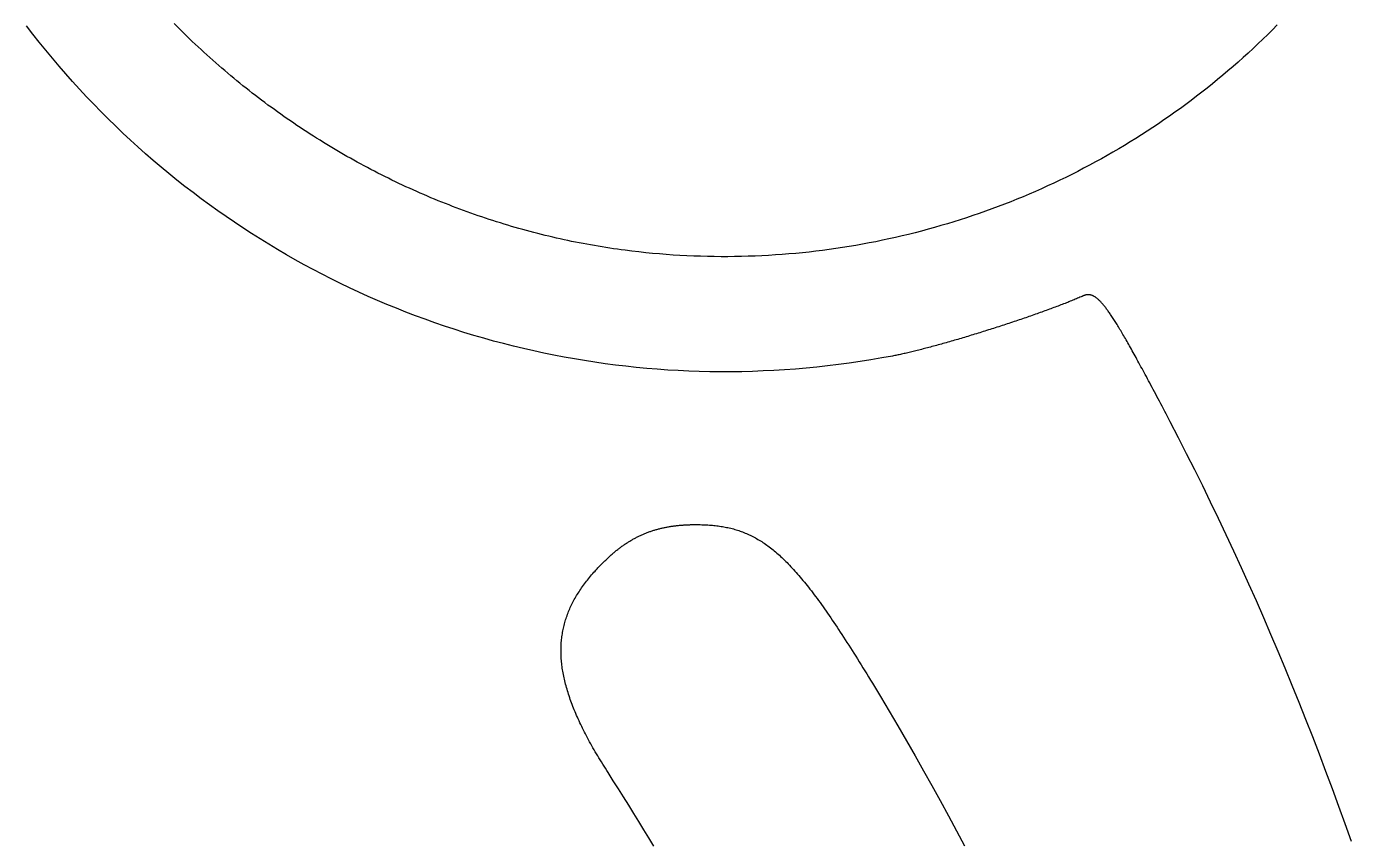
# Model space of a CAD drawing. Extents: x 0 to 527, y 0 to 420.
# Drawn here: x 506.01 to 511.08, y 37 to 40.11 of the extents above; entities that cross this region are included whole.
import ezdxf

# ---------------------------------------------------------------- set-up
doc = ezdxf.new("R2010")
doc.units = 0
doc.layers.get('0').update_dxf_attribs({"linetype": 'CONTINUOUS'})
doc.layers.add('LAYER_1', color=7, linetype='CONTINUOUS')

# ---------------------------------------------------------------- blocks, each defined once
blk = doc.blocks.new('LOGO')
at = {"layer": 'LAYER_1', "color": 5}
for p, q in [((240.1545, 207.9206), (240.1545, 207.9206)), ((243.0603, 196.6132), (243.0603, 196.6132))]:
    blk.add_line(p, q, dxfattribs=at)
for points in [[(222.077, 216.758, 0), (221.819, 217.011, 0), (221.565, 217.266, 0)], [(251.183, 203.563, 0), (250.736, 203.481, 0), (250.289, 203.405, 0), (249.843, 203.334, 0), (249.397, 203.269, 0), (248.951, 203.21, 0), (248.506, 203.156, 0), (248.061, 203.107, 0), (247.617, 203.064, 0), (247.174, 203.026, 0), (246.731, 202.993, 0), (246.289, 202.966, 0), (245.847, 202.945, 0), (245.407, 202.928, 0), (244.967, 202.917, 0), (244.528, 202.911, 0), (244.089, 202.911, 0), (243.652, 202.915, 0), (243.215, 202.925, 0), (242.78, 202.94, 0), (242.345, 202.961, 0), (241.912, 202.986, 0), (241.479, 203.016, 0), (241.048, 203.052, 0), (240.618, 203.093, 0), (240.189, 203.138, 0), (239.761, 203.189, 0), (239.334, 203.245, 0), (238.909, 203.305, 0), (238.485, 203.371, 0), (238.062, 203.441, 0), (237.641, 203.517, 0), (237.221, 203.597, 0), (236.803, 203.683, 0), (236.386, 203.773, 0), (235.97, 203.867, 0), (235.556, 203.967, 0), (235.144, 204.072, 0), (234.734, 204.181, 0), (234.325, 204.295, 0), (233.918, 204.413, 0), (233.512, 204.537, 0), (233.108, 204.665, 0), (232.707, 204.797, 0), (232.307, 204.935, 0), (231.909, 205.076, 0), (231.512, 205.223, 0), (231.118, 205.374, 0), (230.726, 205.529, 0), (230.336, 205.689, 0), (229.948, 205.853, 0), (229.562, 206.022, 0), (229.178, 206.196, 0), (228.796, 206.373, 0), (228.417, 206.555, 0), (228.04, 206.742, 0), (227.665, 206.933, 0), (227.293, 207.128, 0), (226.922, 207.327, 0), (226.555, 207.531, 0), (226.189, 207.739, 0), (225.826, 207.951, 0), (225.466, 208.167, 0), (225.108, 208.388, 0), (224.753, 208.612, 0), (224.4, 208.841, 0), (224.05, 209.074, 0), (223.703, 209.311, 0), (223.359, 209.552, 0), (223.017, 209.797, 0), (222.678, 210.046, 0), (222.342, 210.299, 0), (222.008, 210.557, 0), (221.678, 210.818, 0), (221.351, 211.083, 0), (221.026, 211.351, 0), (220.705, 211.624, 0), (220.386, 211.901, 0), (220.071, 212.181, 0), (219.759, 212.465, 0), (219.45, 212.754, 0), (219.144, 213.045, 0), (218.842, 213.341, 0), (218.542, 213.64, 0), (218.246, 213.943, 0), (217.954, 214.25, 0), (217.664, 214.56, 0), (217.379, 214.874, 0), (217.096, 215.192, 0), (216.817, 215.513, 0), (216.542, 215.837, 0), (216.27, 216.166, 0), (216.002, 216.497, 0), (215.737, 216.833, 0), (215.476, 217.171, 0)], [(267.043, 217.21, 0), (266.846, 217.012, 0), (266.648, 216.815, 0), (266.449, 216.621, 0), (266.247, 216.429, 0), (266.045, 216.238, 0), (265.84, 216.049, 0), (265.634, 215.862, 0), (265.427, 215.677, 0), (265.218, 215.494, 0), (265.008, 215.313, 0), (264.796, 215.134, 0), (264.582, 214.957, 0), (264.367, 214.782, 0), (264.151, 214.608, 0), (263.933, 214.437, 0), (263.714, 214.268, 0), (263.494, 214.1, 0), (263.272, 213.935, 0), (263.049, 213.771, 0), (262.824, 213.61, 0), (262.598, 213.45, 0), (262.371, 213.293, 0), (262.142, 213.137, 0), (261.912, 212.984, 0), (261.681, 212.832, 0), (261.449, 212.683, 0), (261.215, 212.535, 0), (260.981, 212.39, 0), (260.745, 212.247, 0), (260.507, 212.106, 0), (260.269, 211.966, 0), (260.029, 211.829, 0), (259.789, 211.694, 0), (259.547, 211.561, 0), (259.304, 211.43, 0), (259.06, 211.302, 0), (258.815, 211.175, 0), (258.569, 211.051, 0), (258.321, 210.928, 0), (258.073, 210.808, 0), (257.824, 210.69, 0), (257.573, 210.574, 0), (257.322, 210.46, 0), (257.07, 210.348, 0), (256.817, 210.239, 0), (256.562, 210.131, 0), (256.307, 210.026, 0), (256.051, 209.923, 0), (255.794, 209.822, 0), (255.536, 209.724, 0), (255.278, 209.627, 0), (255.018, 209.533, 0), (254.758, 209.441, 0), (254.496, 209.351, 0), (254.234, 209.264, 0), (253.971, 209.178, 0), (253.708, 209.095, 0), (253.443, 209.014, 0), (253.178, 208.936, 0), (252.912, 208.86, 0), (252.646, 208.786, 0), (252.378, 208.714, 0), (252.111, 208.644, 0), (251.842, 208.577, 0), (251.573, 208.513, 0), (251.303, 208.45, 0), (251.032, 208.39, 0), (250.761, 208.332, 0), (250.489, 208.276, 0), (250.217, 208.223, 0), (249.944, 208.172, 0), (249.67, 208.124, 0), (249.396, 208.077, 0), (249.122, 208.034, 0), (248.847, 207.992, 0), (248.571, 207.953, 0), (248.295, 207.916, 0), (248.019, 207.882, 0), (247.742, 207.85, 0), (247.464, 207.821, 0), (247.187, 207.794, 0), (246.909, 207.769, 0), (246.63, 207.747, 0), (246.351, 207.727, 0), (246.072, 207.71, 0), (245.792, 207.695, 0), (245.513, 207.682, 0), (245.232, 207.672, 0), (244.952, 207.665, 0), (244.671, 207.66, 0), (244.39, 207.657, 0), (244.109, 207.657, 0), (243.827, 207.659, 0), (243.546, 207.664, 0), (243.264, 207.672, 0), (242.982, 207.681, 0), (242.7, 207.694, 0), (242.417, 207.709, 0), (242.135, 207.726, 0), (241.852, 207.746, 0), (241.569, 207.769, 0), (241.286, 207.794, 0), (241.004, 207.822, 0), (240.721, 207.852, 0), (240.438, 207.885, 0), (240.154, 207.921, 0)], [(240.154, 207.921, 0), (239.996, 207.942, 0), (239.838, 207.963, 0), (239.68, 207.986, 0), (239.522, 208.01, 0), (239.365, 208.034, 0), (239.207, 208.059, 0), (239.05, 208.085, 0), (238.892, 208.112, 0), (238.735, 208.139, 0), (238.578, 208.168, 0), (238.421, 208.197, 0), (238.265, 208.227, 0), (238.108, 208.258, 0), (237.952, 208.29, 0), (237.795, 208.323, 0), (237.639, 208.356, 0), (237.483, 208.39, 0), (237.327, 208.425, 0), (237.172, 208.461, 0), (237.016, 208.498, 0), (236.861, 208.535, 0), (236.706, 208.573, 0), (236.551, 208.613, 0), (236.396, 208.652, 0), (236.241, 208.693, 0), (236.087, 208.735, 0), (235.933, 208.777, 0), (235.779, 208.82, 0), (235.625, 208.864, 0), (235.472, 208.908, 0), (235.318, 208.954, 0), (235.165, 209, 0), (235.012, 209.047, 0), (234.859, 209.095, 0), (234.707, 209.144, 0), (234.555, 209.193, 0), (234.403, 209.243, 0), (234.251, 209.294, 0), (234.099, 209.346, 0), (233.948, 209.398, 0), (233.797, 209.452, 0), (233.646, 209.506, 0), (233.495, 209.561, 0), (233.345, 209.616, 0), (233.195, 209.673, 0), (233.045, 209.73, 0), (232.896, 209.788, 0), (232.746, 209.846, 0), (232.597, 209.906, 0), (232.448, 209.966, 0), (232.3, 210.027, 0), (232.152, 210.089, 0), (232.004, 210.151, 0), (231.856, 210.214, 0), (231.709, 210.278, 0), (231.562, 210.343, 0), (231.415, 210.408, 0), (231.269, 210.475, 0), (231.122, 210.542, 0), (230.977, 210.609, 0), (230.831, 210.678, 0), (230.686, 210.747, 0), (230.541, 210.817, 0), (230.396, 210.888, 0), (230.252, 210.959, 0), (230.108, 211.031, 0), (229.964, 211.104, 0), (229.821, 211.178, 0), (229.678, 211.252, 0), (229.536, 211.327, 0), (229.393, 211.403, 0), (229.251, 211.48, 0), (229.11, 211.557, 0), (228.969, 211.635, 0), (228.828, 211.714, 0), (228.687, 211.793, 0), (228.547, 211.873, 0), (228.407, 211.954, 0), (228.268, 212.036, 0), (228.129, 212.118, 0), (227.99, 212.201, 0), (227.852, 212.284, 0), (227.714, 212.369, 0), (227.577, 212.454, 0), (227.439, 212.54, 0), (227.303, 212.626, 0), (227.166, 212.714, 0), (227.03, 212.801, 0), (226.895, 212.89, 0), (226.76, 212.979, 0), (226.625, 213.069, 0), (226.491, 213.16, 0), (226.357, 213.251, 0), (226.223, 213.344, 0), (226.09, 213.436, 0), (225.958, 213.53, 0), (225.826, 213.624, 0), (225.694, 213.719, 0), (225.563, 213.814, 0), (225.432, 213.91, 0), (225.301, 214.007, 0), (225.171, 214.105, 0), (225.042, 214.203, 0), (224.913, 214.302, 0), (224.784, 214.401, 0), (224.656, 214.502, 0), (224.528, 214.602, 0), (224.401, 214.704, 0), (224.274, 214.806, 0), (224.148, 214.909, 0), (224.022, 215.013, 0), (223.897, 215.117, 0), (223.772, 215.222, 0), (223.648, 215.327, 0), (223.524, 215.433, 0), (223.4, 215.54, 0), (223.277, 215.648, 0), (223.155, 215.756, 0), (223.033, 215.865, 0), (222.912, 215.974, 0), (222.791, 216.084, 0), (222.671, 216.195, 0), (222.551, 216.306, 0), (222.431, 216.418, 0), (222.313, 216.531, 0), (222.194, 216.644, 0), (222.077, 216.758, 0)], [(259.041, 206.041, 0), (258.997, 206.022, 0), (258.951, 206.002, 0), (258.905, 205.982, 0), (258.858, 205.962, 0), (258.81, 205.942, 0), (258.762, 205.922, 0), (258.712, 205.901, 0), (258.662, 205.881, 0), (258.611, 205.86, 0), (258.56, 205.839, 0), (258.507, 205.818, 0), (258.454, 205.797, 0), (258.401, 205.775, 0), (258.346, 205.754, 0), (258.291, 205.732, 0), (258.235, 205.711, 0), (258.179, 205.689, 0), (258.122, 205.667, 0), (258.064, 205.645, 0), (258.006, 205.623, 0), (257.948, 205.601, 0), (257.888, 205.578, 0), (257.828, 205.556, 0), (257.768, 205.533, 0), (257.707, 205.511, 0), (257.645, 205.488, 0), (257.583, 205.465, 0), (257.521, 205.443, 0), (257.458, 205.42, 0), (257.395, 205.397, 0), (257.331, 205.374, 0), (257.266, 205.351, 0), (257.202, 205.328, 0), (257.137, 205.305, 0), (257.071, 205.281, 0), (257.005, 205.258, 0), (256.939, 205.235, 0), (256.872, 205.212, 0), (256.805, 205.189, 0), (256.738, 205.165, 0), (256.671, 205.142, 0), (256.603, 205.119, 0), (256.534, 205.095, 0), (256.466, 205.072, 0), (256.397, 205.049, 0), (256.328, 205.025, 0), (256.259, 205.002, 0), (256.19, 204.979, 0), (256.12, 204.956, 0), (256.05, 204.932, 0), (255.98, 204.909, 0), (255.91, 204.886, 0), (255.84, 204.863, 0), (255.77, 204.84, 0), (255.699, 204.817, 0), (255.629, 204.794, 0), (255.558, 204.771, 0), (255.487, 204.748, 0), (255.416, 204.726, 0), (255.345, 204.703, 0), (255.274, 204.68, 0), (255.203, 204.658, 0), (255.132, 204.635, 0), (255.061, 204.613, 0), (254.99, 204.59, 0), (254.919, 204.568, 0), (254.848, 204.546, 0), (254.777, 204.524, 0), (254.707, 204.502, 0), (254.636, 204.48, 0), (254.565, 204.459, 0), (254.495, 204.437, 0), (254.424, 204.416, 0), (254.354, 204.395, 0), (254.284, 204.373, 0), (254.214, 204.352, 0), (254.144, 204.331, 0), (254.075, 204.311, 0), (254.005, 204.29, 0), (253.936, 204.27, 0), (253.867, 204.249, 0), (253.799, 204.229, 0), (253.73, 204.209, 0), (253.662, 204.19, 0), (253.594, 204.17, 0), (253.527, 204.151, 0), (253.459, 204.131, 0), (253.393, 204.112, 0), (253.326, 204.094, 0), (253.26, 204.075, 0), (253.194, 204.056, 0), (253.128, 204.038, 0), (253.063, 204.02, 0), (252.999, 204.002, 0), (252.934, 203.985, 0), (252.871, 203.967, 0), (252.807, 203.95, 0), (252.744, 203.933, 0), (252.682, 203.917, 0), (252.62, 203.9, 0), (252.559, 203.884, 0), (252.498, 203.868, 0), (252.437, 203.852, 0), (252.378, 203.837, 0), (252.318, 203.822, 0), (252.26, 203.807, 0), (252.201, 203.792, 0), (252.144, 203.778, 0), (252.087, 203.764, 0), (252.031, 203.75, 0), (251.975, 203.737, 0), (251.92, 203.723, 0), (251.866, 203.71, 0), (251.812, 203.698, 0), (251.759, 203.685, 0), (251.707, 203.673, 0), (251.655, 203.662, 0), (251.605, 203.65, 0), (251.555, 203.639, 0), (251.505, 203.629, 0), (251.457, 203.618, 0), (251.409, 203.608, 0), (251.362, 203.598, 0), (251.316, 203.589, 0), (251.271, 203.58, 0), (251.227, 203.571, 0), (251.183, 203.563, 0)], [(262.631, 200.847, 0), (262.572, 200.958, 0), (262.515, 201.067, 0), (262.458, 201.176, 0), (262.402, 201.282, 0), (262.347, 201.388, 0), (262.293, 201.492, 0), (262.239, 201.594, 0), (262.186, 201.695, 0), (262.133, 201.795, 0), (262.081, 201.893, 0), (262.03, 201.989, 0), (261.98, 202.085, 0), (261.93, 202.179, 0), (261.881, 202.271, 0), (261.832, 202.363, 0), (261.785, 202.452, 0), (261.737, 202.541, 0), (261.691, 202.628, 0), (261.645, 202.714, 0), (261.599, 202.798, 0), (261.555, 202.882, 0), (261.511, 202.963, 0), (261.467, 203.044, 0), (261.424, 203.123, 0), (261.382, 203.201, 0), (261.34, 203.278, 0), (261.299, 203.353, 0), (261.258, 203.428, 0), (261.218, 203.501, 0), (261.179, 203.572, 0), (261.14, 203.643, 0), (261.101, 203.712, 0), (261.063, 203.78, 0), (261.026, 203.847, 0), (260.989, 203.913, 0), (260.953, 203.977, 0), (260.917, 204.041, 0), (260.882, 204.103, 0), (260.847, 204.164, 0), (260.813, 204.224, 0), (260.779, 204.282, 0), (260.746, 204.34, 0), (260.713, 204.396, 0), (260.681, 204.452, 0), (260.649, 204.506, 0), (260.617, 204.559, 0), (260.586, 204.611, 0), (260.556, 204.662, 0), (260.526, 204.712, 0), (260.496, 204.761, 0), (260.467, 204.809, 0), (260.438, 204.855, 0), (260.41, 204.901, 0), (260.382, 204.946, 0), (260.354, 204.989, 0), (260.327, 205.032, 0), (260.3, 205.074, 0), (260.274, 205.115, 0), (260.248, 205.154, 0), (260.222, 205.193, 0), (260.197, 205.231, 0), (260.172, 205.268, 0), (260.148, 205.304, 0), (260.124, 205.338, 0), (260.1, 205.372, 0), (260.076, 205.406, 0), (260.053, 205.438, 0), (260.03, 205.469, 0), (260.008, 205.499, 0), (259.985, 205.529, 0), (259.964, 205.558, 0), (259.942, 205.585, 0), (259.921, 205.612, 0), (259.9, 205.638, 0), (259.879, 205.664, 0), (259.859, 205.688, 0), (259.838, 205.712, 0), (259.818, 205.734, 0), (259.799, 205.756, 0), (259.779, 205.778, 0), (259.76, 205.798, 0), (259.741, 205.818, 0), (259.723, 205.837, 0), (259.704, 205.855, 0), (259.686, 205.872, 0), (259.668, 205.889, 0), (259.65, 205.904, 0), (259.633, 205.92, 0), (259.615, 205.934, 0), (259.598, 205.948, 0), (259.581, 205.961, 0), (259.564, 205.973, 0), (259.547, 205.985, 0), (259.531, 205.996, 0), (259.515, 206.006, 0), (259.498, 206.016, 0), (259.482, 206.025, 0), (259.467, 206.033, 0), (259.451, 206.041, 0), (259.435, 206.048, 0), (259.42, 206.055, 0), (259.404, 206.061, 0), (259.389, 206.066, 0), (259.374, 206.071, 0), (259.359, 206.075, 0), (259.344, 206.079, 0), (259.329, 206.082, 0), (259.314, 206.085, 0), (259.3, 206.087, 0), (259.285, 206.088, 0), (259.27, 206.089, 0), (259.256, 206.089, 0), (259.241, 206.089, 0), (259.227, 206.089, 0), (259.213, 206.088, 0), (259.198, 206.086, 0), (259.184, 206.084, 0), (259.17, 206.082, 0), (259.155, 206.079, 0), (259.141, 206.076, 0), (259.127, 206.072, 0), (259.113, 206.068, 0), (259.098, 206.063, 0), (259.084, 206.058, 0), (259.07, 206.053, 0), (259.055, 206.047, 0), (259.041, 206.041, 0)], [(270.102, 183.549, 0), (269.844, 184.275, 0), (269.583, 184.998, 0), (269.318, 185.719, 0), (269.05, 186.437, 0), (268.779, 187.153, 0), (268.504, 187.866, 0), (268.225, 188.576, 0), (267.943, 189.283, 0), (267.658, 189.987, 0), (267.369, 190.689, 0), (267.077, 191.388, 0), (266.782, 192.083, 0), (266.483, 192.776, 0), (266.18, 193.466, 0), (265.874, 194.153, 0), (265.565, 194.836, 0), (265.253, 195.517, 0), (264.937, 196.194, 0), (264.617, 196.869, 0), (264.295, 197.54, 0), (263.969, 198.208, 0), (263.639, 198.872, 0), (263.306, 199.534, 0), (262.97, 200.192, 0), (262.631, 200.847, 0)], [(238.915, 194.699, 0), (238.944, 194.732, 0), (238.974, 194.764, 0), (239.003, 194.796, 0), (239.032, 194.827, 0), (239.062, 194.858, 0), (239.091, 194.889, 0), (239.12, 194.92, 0), (239.149, 194.95, 0), (239.179, 194.98, 0), (239.208, 195.01, 0), (239.237, 195.039, 0), (239.266, 195.068, 0), (239.295, 195.097, 0), (239.324, 195.125, 0), (239.354, 195.153, 0), (239.383, 195.181, 0), (239.412, 195.208, 0), (239.441, 195.236, 0), (239.47, 195.263, 0), (239.499, 195.289, 0), (239.528, 195.315, 0), (239.558, 195.342, 0), (239.587, 195.367, 0), (239.616, 195.393, 0), (239.645, 195.418, 0), (239.674, 195.443, 0), (239.704, 195.467, 0), (239.733, 195.492, 0), (239.762, 195.516, 0), (239.791, 195.539, 0), (239.821, 195.563, 0), (239.85, 195.586, 0), (239.88, 195.609, 0), (239.909, 195.631, 0), (239.939, 195.653, 0), (239.968, 195.675, 0), (239.998, 195.697, 0), (240.027, 195.719, 0), (240.057, 195.74, 0), (240.086, 195.761, 0), (240.116, 195.781, 0), (240.146, 195.802, 0), (240.176, 195.822, 0), (240.206, 195.841, 0), (240.236, 195.861, 0), (240.266, 195.88, 0), (240.296, 195.899, 0), (240.326, 195.918, 0), (240.356, 195.936, 0), (240.386, 195.954, 0), (240.416, 195.972, 0), (240.447, 195.99, 0), (240.477, 196.007, 0), (240.508, 196.024, 0), (240.538, 196.041, 0), (240.569, 196.058, 0), (240.6, 196.074, 0), (240.631, 196.09, 0), (240.661, 196.106, 0), (240.692, 196.121, 0), (240.723, 196.136, 0), (240.755, 196.151, 0), (240.786, 196.166, 0), (240.817, 196.18, 0), (240.849, 196.195, 0), (240.88, 196.209, 0), (240.912, 196.222, 0), (240.943, 196.236, 0), (240.975, 196.249, 0), (241.007, 196.262, 0), (241.039, 196.275, 0), (241.071, 196.287, 0), (241.104, 196.299, 0), (241.136, 196.311, 0), (241.168, 196.323, 0), (241.201, 196.334, 0), (241.234, 196.346, 0), (241.267, 196.356, 0), (241.299, 196.367, 0), (241.333, 196.378, 0), (241.366, 196.388, 0), (241.399, 196.398, 0), (241.432, 196.408, 0), (241.466, 196.417, 0), (241.5, 196.426, 0), (241.534, 196.435, 0), (241.568, 196.444, 0), (241.602, 196.453, 0), (241.636, 196.461, 0), (241.67, 196.469, 0), (241.705, 196.477, 0), (241.74, 196.485, 0), (241.774, 196.492, 0), (241.809, 196.499, 0), (241.844, 196.506, 0), (241.88, 196.513, 0), (241.915, 196.52, 0), (241.951, 196.526, 0), (241.987, 196.532, 0), (242.022, 196.538, 0), (242.059, 196.543, 0), (242.095, 196.549, 0), (242.131, 196.554, 0), (242.168, 196.559, 0), (242.205, 196.563, 0), (242.241, 196.568, 0), (242.279, 196.572, 0), (242.316, 196.576, 0), (242.353, 196.58, 0), (242.391, 196.584, 0), (242.429, 196.587, 0), (242.467, 196.59, 0), (242.505, 196.593, 0), (242.543, 196.596, 0), (242.582, 196.599, 0), (242.621, 196.601, 0), (242.66, 196.603, 0), (242.699, 196.605, 0), (242.738, 196.607, 0), (242.778, 196.608, 0), (242.817, 196.61, 0), (242.857, 196.611, 0), (242.898, 196.612, 0), (242.938, 196.612, 0), (242.978, 196.613, 0), (243.019, 196.613, 0), (243.06, 196.613, 0)], [(243.06, 196.613, 0), (243.126, 196.613, 0), (243.191, 196.612, 0), (243.256, 196.611, 0), (243.32, 196.61, 0), (243.383, 196.607, 0), (243.446, 196.605, 0), (243.509, 196.602, 0), (243.571, 196.598, 0), (243.633, 196.594, 0), (243.694, 196.589, 0), (243.755, 196.584, 0), (243.815, 196.578, 0), (243.875, 196.572, 0), (243.934, 196.565, 0), (243.993, 196.557, 0), (244.052, 196.549, 0), (244.11, 196.54, 0), (244.168, 196.531, 0), (244.226, 196.521, 0), (244.283, 196.51, 0), (244.34, 196.499, 0), (244.396, 196.487, 0), (244.452, 196.474, 0), (244.508, 196.461, 0), (244.564, 196.447, 0), (244.619, 196.432, 0), (244.674, 196.417, 0), (244.729, 196.4, 0), (244.784, 196.383, 0), (244.838, 196.366, 0), (244.892, 196.347, 0), (244.946, 196.328, 0), (244.999, 196.308, 0), (245.053, 196.288, 0), (245.106, 196.266, 0), (245.159, 196.244, 0), (245.212, 196.221, 0), (245.265, 196.197, 0), (245.317, 196.172, 0), (245.37, 196.146, 0), (245.422, 196.12, 0), (245.475, 196.092, 0), (245.527, 196.064, 0), (245.579, 196.035, 0), (245.631, 196.005, 0), (245.683, 195.974, 0), (245.735, 195.942, 0), (245.786, 195.91, 0), (245.838, 195.876, 0), (245.89, 195.841, 0), (245.942, 195.806, 0), (245.994, 195.769, 0), (246.045, 195.732, 0), (246.097, 195.693, 0), (246.149, 195.654, 0), (246.201, 195.613, 0), (246.253, 195.572, 0), (246.305, 195.529, 0), (246.357, 195.485, 0), (246.409, 195.441, 0), (246.461, 195.395, 0), (246.514, 195.348, 0), (246.566, 195.3, 0), (246.619, 195.252, 0), (246.672, 195.201, 0), (246.725, 195.15, 0), (246.778, 195.098, 0), (246.831, 195.045, 0), (246.884, 194.99, 0), (246.938, 194.934, 0), (246.992, 194.878, 0), (247.046, 194.82, 0), (247.1, 194.76, 0), (247.155, 194.7, 0), (247.21, 194.638, 0), (247.265, 194.576, 0), (247.32, 194.512, 0), (247.376, 194.446, 0), (247.432, 194.38, 0), (247.488, 194.312, 0), (247.545, 194.243, 0), (247.602, 194.173, 0), (247.659, 194.101, 0), (247.716, 194.029, 0), (247.774, 193.954, 0), (247.833, 193.879, 0), (247.891, 193.802, 0), (247.95, 193.724, 0), (248.01, 193.645, 0), (248.07, 193.564, 0), (248.13, 193.482, 0), (248.191, 193.398, 0), (248.252, 193.313, 0), (248.314, 193.227, 0), (248.376, 193.139, 0), (248.439, 193.05, 0), (248.502, 192.96, 0), (248.566, 192.868, 0), (248.63, 192.774, 0), (248.694, 192.679, 0), (248.76, 192.583, 0), (248.825, 192.485, 0), (248.892, 192.386, 0), (248.959, 192.285, 0), (249.026, 192.183, 0), (249.094, 192.079, 0), (249.163, 191.974, 0), (249.232, 191.867, 0), (249.302, 191.758, 0), (249.373, 191.648, 0), (249.444, 191.537, 0), (249.516, 191.424, 0), (249.588, 191.309, 0), (249.662, 191.193, 0), (249.735, 191.075, 0), (249.81, 190.955, 0), (249.885, 190.834, 0), (249.961, 190.712, 0), (250.038, 190.587, 0), (250.116, 190.461, 0), (250.194, 190.333, 0), (250.273, 190.204, 0), (250.353, 190.073, 0), (250.434, 189.94, 0), (250.515, 189.805, 0), (250.597, 189.669, 0), (250.68, 189.531, 0)], [(239.453, 186.391, 0), (239.397, 186.48, 0), (239.341, 186.567, 0), (239.286, 186.654, 0), (239.232, 186.741, 0), (239.179, 186.827, 0), (239.127, 186.913, 0), (239.075, 186.998, 0), (239.025, 187.082, 0), (238.975, 187.166, 0), (238.926, 187.25, 0), (238.878, 187.333, 0), (238.831, 187.416, 0), (238.784, 187.498, 0), (238.739, 187.58, 0), (238.694, 187.661, 0), (238.65, 187.742, 0), (238.607, 187.822, 0), (238.565, 187.902, 0), (238.523, 187.981, 0), (238.483, 188.06, 0), (238.443, 188.138, 0), (238.404, 188.216, 0), (238.366, 188.294, 0), (238.329, 188.371, 0), (238.293, 188.448, 0), (238.257, 188.524, 0), (238.222, 188.6, 0), (238.189, 188.675, 0), (238.155, 188.75, 0), (238.123, 188.825, 0), (238.092, 188.899, 0), (238.061, 188.973, 0), (238.032, 189.046, 0), (238.003, 189.119, 0), (237.975, 189.192, 0), (237.947, 189.264, 0), (237.921, 189.335, 0), (237.896, 189.407, 0), (237.871, 189.478, 0), (237.847, 189.549, 0), (237.824, 189.619, 0), (237.802, 189.689, 0), (237.78, 189.758, 0), (237.76, 189.827, 0), (237.74, 189.896, 0), (237.721, 189.965, 0), (237.703, 190.033, 0), (237.686, 190.101, 0), (237.669, 190.168, 0), (237.653, 190.235, 0), (237.639, 190.302, 0), (237.625, 190.368, 0), (237.612, 190.434, 0), (237.599, 190.5, 0), (237.588, 190.566, 0), (237.577, 190.631, 0), (237.567, 190.696, 0), (237.558, 190.76, 0), (237.55, 190.825, 0), (237.543, 190.889, 0), (237.536, 190.952, 0), (237.531, 191.016, 0), (237.526, 191.079, 0), (237.522, 191.141, 0), (237.518, 191.204, 0), (237.516, 191.266, 0), (237.514, 191.328, 0), (237.514, 191.39, 0), (237.514, 191.451, 0), (237.515, 191.513, 0), (237.516, 191.573, 0), (237.519, 191.634, 0), (237.522, 191.695, 0), (237.526, 191.755, 0), (237.531, 191.815, 0), (237.537, 191.874, 0), (237.544, 191.934, 0), (237.551, 191.993, 0), (237.559, 192.052, 0), (237.569, 192.111, 0), (237.578, 192.17, 0), (237.589, 192.228, 0), (237.601, 192.286, 0), (237.613, 192.344, 0), (237.626, 192.402, 0), (237.64, 192.46, 0), (237.655, 192.517, 0), (237.671, 192.574, 0), (237.687, 192.631, 0), (237.704, 192.688, 0), (237.723, 192.745, 0), (237.741, 192.801, 0), (237.761, 192.857, 0), (237.782, 192.914, 0), (237.803, 192.97, 0), (237.825, 193.025, 0), (237.848, 193.081, 0), (237.872, 193.137, 0), (237.897, 193.192, 0), (237.922, 193.247, 0), (237.948, 193.302, 0), (237.975, 193.357, 0), (238.003, 193.412, 0), (238.032, 193.467, 0), (238.061, 193.521, 0), (238.092, 193.576, 0), (238.123, 193.63, 0), (238.155, 193.685, 0), (238.187, 193.739, 0), (238.221, 193.793, 0), (238.255, 193.847, 0), (238.29, 193.901, 0), (238.326, 193.954, 0), (238.363, 194.008, 0), (238.401, 194.062, 0), (238.439, 194.115, 0), (238.478, 194.168, 0), (238.518, 194.222, 0), (238.559, 194.275, 0), (238.601, 194.328, 0), (238.643, 194.381, 0), (238.687, 194.435, 0), (238.731, 194.488, 0), (238.776, 194.541, 0), (238.821, 194.594, 0), (238.868, 194.646, 0), (238.915, 194.699, 0)], [(250.68, 189.531, 0), (251.044, 188.922, 0), (251.404, 188.311, 0), (251.761, 187.698, 0), (252.113, 187.084, 0), (252.462, 186.469, 0), (252.807, 185.852, 0), (253.148, 185.233, 0), (253.485, 184.613, 0), (253.819, 183.991, 0), (254.149, 183.368, 0)], [(241.338, 183.36, 0), (241.135, 183.698, 0), (240.929, 184.036, 0), (240.723, 184.373, 0), (240.515, 184.71, 0), (240.305, 185.047, 0), (240.094, 185.384, 0), (239.882, 185.72, 0), (239.668, 186.056, 0), (239.453, 186.391, 0)]]:
    blk.add_polyline3d(points, dxfattribs=at)

msp = doc.modelspace()

# ---------------------------------------------------------------- block references
at = {"color": 5, "xscale": 0.0928071272272585, "yscale": 0.0928071272272585, "zscale": 0.0928071272272585}
msp.add_blockref('LOGO', (486.0137, 19.9606), dxfattribs=at)

doc.saveas('drawing.dxf')
